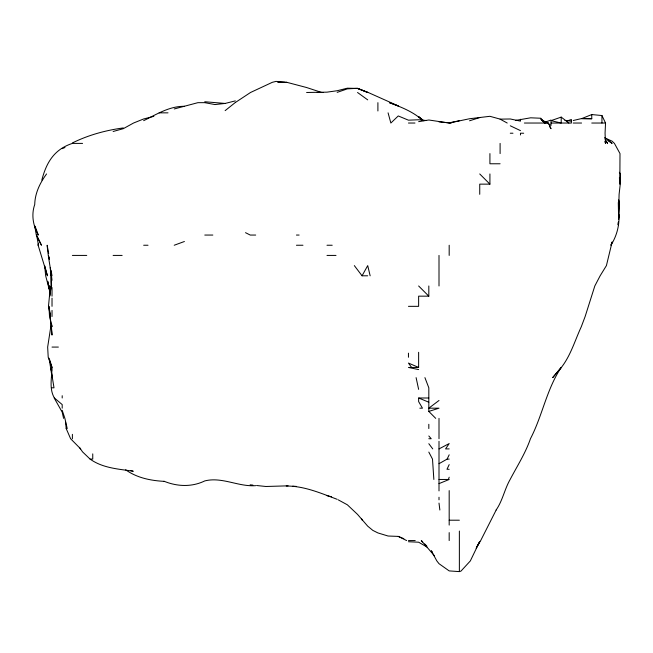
<?xml version="1.0" encoding="UTF-8"?>
<svg xmlns="http://www.w3.org/2000/svg" width="653" height="653" viewBox="0 0 653 653"><rect width="100%" height="100%" fill="white"/><g stroke="black" fill="none" stroke-linecap="round" stroke-linejoin="round"><path stroke-width="0.98" d="M619.362 172.253L620.35 173.951L620.252 184.138L619.101 194.316L618.546 214.69L618.301 202.471M51.269 276.807L50.983 285.973L49.726 296.16L51.326 285.973M51.269 323.651L47.661 347.078L48.208 357.264L52.02 367.443L52.02 371.149M591.757 114.561L591.757 118.748L581.57 118.658L591.757 114.561L601.944 115.54L605.543 123.033L605.062 133.22L605.494 143.399L604.849 141.546M51.799 371.916C51.228 380.675 49.685 390.029 54.395 397.995L62.198 404.582L62.198 408.182M38.339 243.389L38.127 245.242L38.658 243.389M618.358 222.093L618.13 224.869L618.432 222.093M618.734 217.465L618.962 214.69C619.534 225.489 616.71 236.141 610.89 245.242L612.122 241.977L606.417 265.608L600.14 275.795L594.818 285.973L585.137 316.525L581.301 326.712C574.95 340.442 570.787 355.305 561.368 367.443L552.675 377.63L561.205 367.443C546.675 389.115 542.512 415.381 530.652 438.334L530.456 438.734C525.494 453.117 517.323 465.842 510.287 479.196L510.148 479.465C504.532 489.26 502.622 500.688 496.117 510.017M618.726 219.318L619.526 204.503L618.717 199.875M448.431 479.465L449.182 477.221M41.833 180.073C46.42 162.409 54.232 149.341 72.385 143.399L82.572 143.399M449.182 464.634L446.979 469.287L449.182 469.287M439.004 463.703L447.101 459.1L449.182 454.806M496.166 510.017L480.69 540.57L476.151 548.242M476.943 546.512L479.735 541.419L470.323 560.935L460.953 571.122L459.369 571.612L449.182 570.902L439.004 563.686L436.849 560.935L431.266 550.757L432.457 552.324M354.334 265.608L362.056 275.795L367.712 265.608L370.153 275.795M46.567 173.951C40.004 182.864 34.952 193.264 34.731 204.503C31.132 214.739 33.107 225.75 38.307 235.056L35.254 226.722M225.138 110.635L235.113 102.668M439.004 400.485L428.817 408.182L439.004 408.182L428.817 411.431L428.817 387.809L424.915 377.63M235.325 102.521L250.532 92.481L272.358 82.302L276.064 81.388L284.79 82.302M184.407 106.308C169.396 106.129 156.638 114.34 143.668 120.666M439.004 448.913L449.182 443.567L445.575 448.913L449.182 448.913M72.385 142.942C88.449 135.032 105.615 130.314 123.303 127.931M62.198 148.639L64.982 147.488M439.004 483.628L449.182 479.465L439.004 479.465M174.22 245.242L184.407 241.504M545.386 122.046L551.026 120.062L551.026 125.433L548.055 123.515M566.763 121.091L571.391 119.475L571.391 123.033L551.026 123.033M551.948 120.332L561.205 117.107L568.869 123.033M337.16 92.375L347.347 88.865L357.534 88.294L367.712 92.481L357.534 88.424L347.347 88.188L337.16 90.734L326.982 92.155L306.608 92.481M469.556 120.789L479.735 117.573M235.325 100.88L225.138 103.443L214.959 104.562L204.773 102.668L197.892 102.668L174.22 108.961M113.116 131.49L123.303 128.674L133.522 123.033L143.668 118.952L153.855 116.34M515.846 120.372L530.652 117.809L540.839 118.242L544.675 123.033L540.839 119.124L546.128 123.033L541.59 120.217M573.244 120.511L581.57 118.56L591.757 118.748M418.63 121.67L428.817 119.997L449.182 123.033L469.556 118.74L489.921 116.307L500.1 119.107M459.369 120.732L449.182 122.837L439.004 121.891M286.765 82.302L278.031 82.302L286.765 82.302L306.608 87.526L321.692 92.481M317.236 92.481L323.08 92.481M159.144 112.847L168.017 112.847M408.452 123.033L414.973 123.033M524.383 123.033L548.406 123.033L551.026 128.69L549.434 126.266M573.22 123.033L581.57 123.033M591.757 123.033L605.543 123.033M510.287 133.22L512.964 133.22M523.682 133.22L520.474 133.22L520.474 134.983M500.1 163.772L489.921 163.772L489.921 153.586M489.921 173.951L489.921 184.138L479.735 184.138L479.735 194.316M204.773 235.056L212.829 235.056M255.69 235.056L250.23 235.056L245.512 232.68M296.429 235.056L299.123 235.056M143.668 245.242L148.011 245.242M296.429 245.242L302.959 245.242M326.982 245.242L332.206 245.242M72.385 255.421L86.743 255.421M113.116 255.421L122.135 255.421M326.982 255.421L336.009 255.421M362.056 275.795L367.712 275.795M428.817 285.973L428.817 296.16L418.63 296.16L418.63 306.339L408.452 306.339M52.02 347.078L58.37 347.078M418.63 352.294L418.63 367.443L408.452 367.443L418.63 369.59M52.167 377.63L51.448 372.071M52.02 387.809L54.003 387.809L52.02 375.589M428.817 402.215L418.63 397.995L418.63 401.595L422.467 408.182L419.838 408.182M65.569 422.067L66.19 428.548L67.218 428.548L64.884 418.361L62.198 410.321M428.817 438.734L431.217 438.734L428.817 435.984M79.397 447.346L82.572 451.9L90.09 459.1L92.75 459.1L92.75 453.876M447.101 459.1L449.182 459.1M449.182 520.204L459.369 520.204M408.452 540.57L415.21 540.57M428.817 397.995L418.793 397.995M449.182 123.033L451.223 123.107M403.823 538.676L398.265 536.399L388.078 536.023L377.899 532.93L372.822 530.383L367.712 526.163L357.534 514.393L347.347 504.793L338.213 499.831M408.452 541.745L418.63 542.21L427.119 547.083M255.69 485.661C238.361 486.934 221.996 476.592 204.773 480.918C191.778 487.236 177.216 486.616 164.042 481.237M225.138 103.443L204.773 101.746M288.095 485.84L265.877 486.485L256.621 485.514M292.724 486.167L296.429 486.42M286.243 486.028C304.208 485.946 320.696 493.154 337.16 499.316M426.042 120.478L418.63 119.768L408.452 120.176L398.265 115.948L390.853 123.033L388.078 112.847M250.14 484.82L252.915 485.114M164.042 481.351C150.459 480.608 136.934 477.841 125.645 469.785M564.91 120.389L571.391 121.189M133.49 471.237C118.609 469.058 102.766 468.177 90.09 459.1M130.584 470.584L132.518 471.025M326.982 495.692L331.61 496.762M551.948 120.87L561.205 123.033L561.205 117.107M357.534 88.424L367.712 92.269L398.265 105.925L389.408 102.668C401.081 107.035 413.431 111.818 422.597 120.381M418.63 367.443L408.452 363.068L411.61 367.443M541.68 120.111L548.406 123.033M604.719 137.889L612.122 141.187L614.432 143.399L619.999 153.586L619.844 184.138L619.395 177.657M510.287 125.784L520.474 130.633M398.265 536.399L406.648 540.57M507.21 123.033L500.1 119.14L510.287 118.977L520.474 121.123L520.474 119.246M607.878 140.591L612.122 143.399L605.078 137.726M357.534 92.481L367.712 99.868M423.724 120.707L418.63 116.626L422.597 120.47M80.67 448.913L70.614 438.734L66.19 428.548M422.671 541.925L421.307 540.57L434.482 555.842M424.719 543.949L426.768 545.981M479.735 173.951L489.921 184.138M418.63 285.973L428.817 296.16M428.817 411.431L435.698 418.361M428.817 443.705L432.751 448.913M605.837 140.942L607.51 143.399L605.192 139.154M54.191 397.995L62.198 412.165L63.578 418.361M428.817 452.088L432.498 459.1L433.853 479.465M361.468 518.506L362.252 520.204M49.791 360.04L52.02 367.443M44.894 266.53L47.44 275.795L38.127 245.242M49.424 259.127L48.412 255.421L49.269 259.127M49.914 291.532L47.62 281.345M52.02 280.292C50.697 268.652 48.085 257.078 47.155 245.242L48.697 253.568M416.1 377.63L418.63 389.376M50.044 291.532L47.783 281.345M49.963 290.601L48.951 285.973L49.914 292.454M50.02 292.454L45.677 275.795L44.641 265.608M38.511 245.242L36.576 235.056L41.457 245.242L36.299 235.056L34.731 225.799M51.007 270.236L52.02 275.795M51.522 323.929L52.02 326.712L49.522 316.525L48.942 306.339L49.244 308.192M49.538 310.044L50.583 316.525L48.477 306.339L49.457 296.16L49.612 285.973L49.93 288.748M49.097 358.187L52.02 376.887L51.497 372.169M618.717 201.728L619.085 204.503L618.717 200.798M439.004 503.096L439.853 510.017M51.081 368.39L51.285 370.275M51.073 368.374L51.261 370.218M50.297 317.448L52.02 335.071L51.44 326.712M50.281 267.461L50.803 275.795M50.942 275.795L51.554 285.973L51.432 280.88M601.944 115.54L601.944 123.033M500.1 143.399L500.1 153.586M459.369 531.06L459.369 571.122M449.182 245.242L449.182 255.421M449.182 490.599L449.182 525.085M449.182 532.619L449.182 540.57M439.004 255.421L439.004 285.973M439.004 418.361L439.004 438.734M439.004 441.306L439.004 490.909M439.004 497.243L439.004 499.831M428.817 424.287L428.817 428.548M408.452 353.159L408.452 357.264M377.899 102.668L377.899 110.977M72.385 434.335L72.385 438.734M62.198 395.71L62.198 397.995M52.02 287.54L52.02 296.16M52.02 298.143L52.02 306.339M52.02 310.412L52.02 316.525"/></g></svg>
